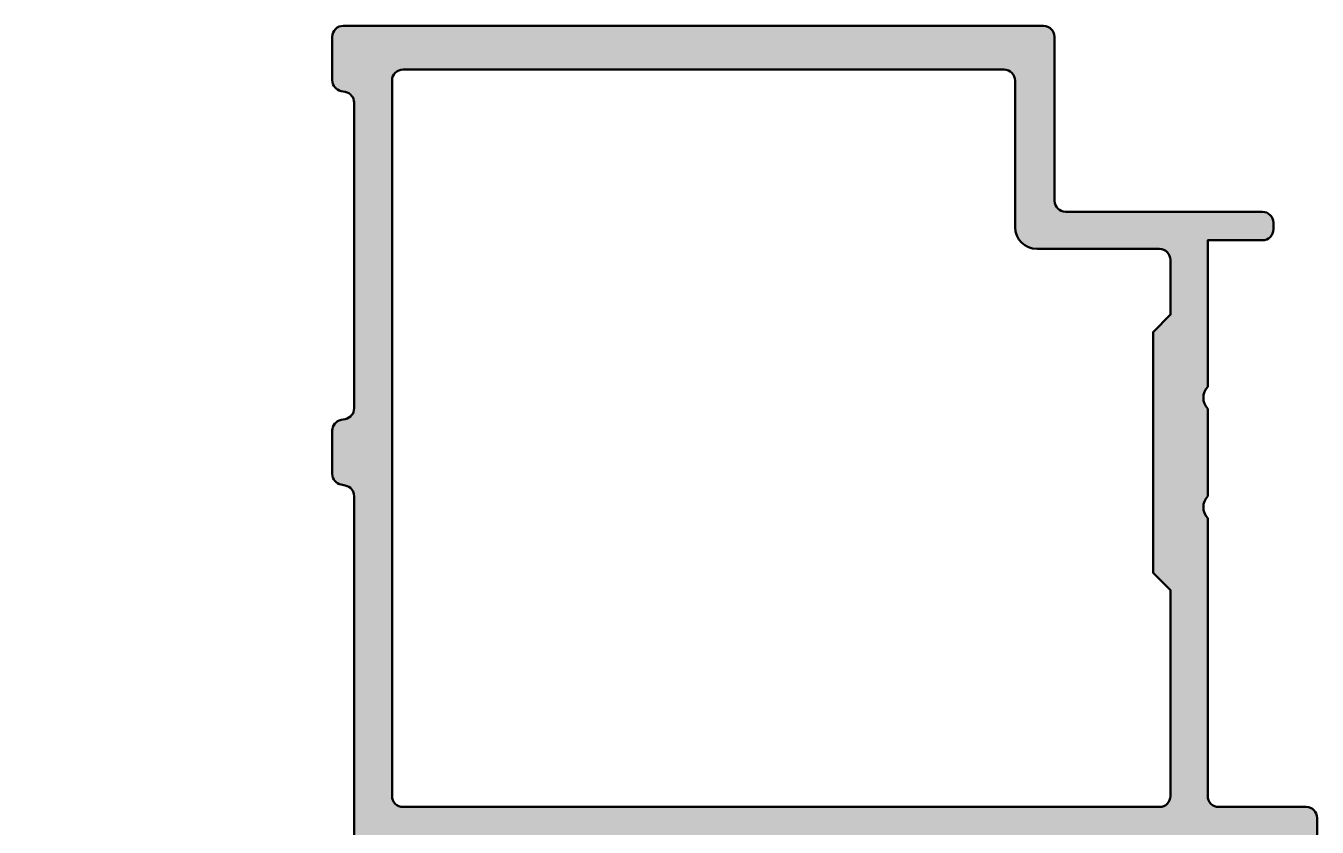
# Model space of a CAD drawing. Extents: x 0 to 77, y 0 to 90.
# Drawn here: x 0.1 to 59.1, y 53.4 to 90 of the extents above; entities that cross this region are included whole.
import ezdxf

# ---------------------------------------------------------------- set-up
doc = ezdxf.new("R2010")
doc.units = 0
doc.layers.add('0S-Alu contour', color=7, linetype='Continuous', lineweight=50)
doc.layers.add('0S-Alu hatch', color=252, linetype='Continuous', lineweight=25)

# ---------------------------------------------------------------- blocks, each defined once
blk = doc.blocks.new('438080__EAB8A43A_E5EA_4B42_A806_507059F08C2A_')
at = {"layer": '0S-Alu hatch'}
h = blk.add_hatch(color=256, dxfattribs=at)
edge = h.paths.add_edge_path()
edge.add_arc((14.57237101104775, 87.51978678155895), 0.5000000000000818, 180, 258.7504882437624)
edge.add_line((14.47483002890507, 87.02939331014775), (14.66991199319043, 86.99059082295322))
edge.add_ellipse((14.57237101104792, 86.50019735154287), major_axis=(-0.4999999999992401, 0), ratio=1, start_angle=180, end_angle=258.7504882437632, ccw=False)
edge.add_line((15.07237101104716, 86.50019735154287), (15.07237101104722, 72.5295880670325))
edge.add_ellipse((14.57237101104768, 72.5295880670325), major_axis=(-0.4999999999995346, 0), ratio=1, start_angle=101.2495117562068, end_angle=180, ccw=False)
edge.add_line((14.66991199318999, 72.0391945956218), (14.47483002890496, 72.00039210842743))
edge.add_arc((14.57237101104729, 71.50999863701658), 0.4999999999996799, 101.2495117562064, 180)
edge.add_line((14.07237101104761, 71.50999863701657), (14.07237101104765, 69.5295880670331))
edge.add_arc((14.57237101104731, 69.52958806703313), 0.499999999999667, 180, 258.7504882436367)
edge.add_line((14.47483002890364, 69.03919459562256), (14.66991199319118, 69.00039210842714))
edge.add_ellipse((14.57237101104749, 68.50999863701654), major_axis=(-0.4999999999996934, 0), ratio=1, start_angle=179.9976988959704, end_angle=258.7504882436355, ccw=False)
edge.add_line((15.07237101064394, 68.50997855609472), (15.07144728778216, 45.50997719310258))
edge.add_ellipse((14.57144728818541, 45.50999727403315), major_axis=(-0.499999999999993, 0), ratio=1, start_angle=89.9999999999992, end_angle=179.9976988948617, ccw=False)
edge.add_line((14.5714472881854, 45.00999727403316), (13.57237101104801, 45.00999727403317))
edge.add_arc((13.57237101104801, 44.50999727403302), 0.5000000000001421, 89.9999999999992, 180)
edge.add_line((13.07237101104786, 44.509997274033), (13.0723710110479, 44.00999727403316))
edge.add_line((13.0723710110479, 44.00999727403316), (14.07237101104764, 44.00999727403305))
edge.add_line((14.07237101104764, 44.00999727403305), (14.07237101104775, 42.50999727403331))
edge.add_ellipse((13.07237101104757, 42.50999727403324), major_axis=(-1.000000000000184, 0), ratio=1, start_angle=89.9999999999983, end_angle=180, ccw=False)
edge.add_line((13.07237101104754, 41.50999727403305), (9.0723710110478, 41.50999727403316))
edge.add_ellipse((9.072371011047826, 42.50999727403312), major_axis=(-0.9999999999999573, 0), ratio=1, start_angle=0, end_angle=89.9999999999983, ccw=False)
edge.add_line((8.07237101104787, 42.50999727403318), (8.072371011047956, 44.00999727403305))
edge.add_line((8.072371011047956, 44.00999727403305), (9.072371011047814, 44.00999727403305))
edge.add_line((9.072371011047814, 44.00999727403305), (9.072371011048103, 44.50999727403277))
edge.add_arc((8.572371011048117, 44.50999727403305), 0.4999999999999858, 0, 90.00000000000081)
edge.add_line((8.57237101104811, 45.00999727403304), (0.5723671963501147, 45.00999727403294))
edge.add_arc((0.5723671963501218, 44.50999727403293), 0.5000000000000071, 90.00000000000081, 180)
edge.add_line((0.0723671963501147, 44.50999727403291), (0.0723671963502071, 42.50999727403323))
edge.add_ellipse((-0.0064692501928327, 42.24247668204012), major_axis=(-0.2788950563274266, 0), ratio=1, start_angle=178.8354106259151, end_angle=253.5801235805082, ccw=False)
edge.add_line((0.2723681963502109, 42.2368082740418), (0.2723681963502074, 41.78321427404141))
edge.add_ellipse((-0.0064998992929617, 41.77755361456468), major_axis=(-0.2789255417371439, 0), ratio=1, start_angle=106.4245945553553, end_angle=181.1628700728195, ccw=False)
edge.add_line((0.0723671963502071, 41.51001027404174), (0.0723671963502106, 39.62999927403323))
edge.add_arc((0.3723671963502042, 39.62999927403323), 0.2999999999999936, 180, 269.9999999999986)
edge.add_line((0.3723671963501971, 39.32999927403324), (1.352341515392986, 39.32999927403324))
edge.add_arc((1.352341515392989, 39.62999927403324), 0.3000000000000043, 269.9999999999993, 360)
edge.add_line((1.652341515392993, 39.62999927403324), (1.65234151539299, 42.38999727403323))
edge.add_ellipse((1.772341515392987, 42.38999727403323), major_axis=(-0.1199999999999974, 0), ratio=1, start_angle=270, end_angle=360, ccw=False)
edge.add_line((1.772341515392987, 42.50999727403324), (6.072367196350207, 42.50999727403323))
edge.add_ellipse((6.072367196350207, 42.00999727403323), major_axis=(-0.5, 0), ratio=1, start_angle=180, end_angle=270, ccw=False)
edge.add_line((6.572367196350207, 42.00999727403323), (6.572367196350207, 41.30999727403323))
edge.add_line((6.572367196350207, 41.30999727403323), (5.190871738727841, 38.91717695100569))
edge.add_arc((5.310486980998508, 38.84811705868154), 0.138119784648302, 150.0000000000014, 275.6225775507937)
edge.add_arc((4.834143955176326, 43.686606135881), 4.999999999999972, 275.6225775507945, 301.7565002298829)
edge.add_ellipse((7.728851117098912, 39.00999727403319), major_axis=(-0.4999999999999789, 0), ratio=1, start_angle=270, end_angle=301.7565002298826, ccw=False)
edge.add_line((7.728851117098912, 39.50999727403317), (16.57117885868404, 39.50999727403315))
edge.add_arc((16.57117885868404, 40.00999727403324), 0.5000000000000924, 270, 359.9973363370521)
edge.add_line((17.07117885814381, 40.0099740291893), (17.07173673653686, 52.01002051887662))
edge.add_ellipse((17.57173673599644, 52.0099972740335), major_axis=(-0.4999999999998933, 0), ratio=1, start_angle=270, end_angle=359.997336337189, ccw=False)
edge.add_line((17.57173673599644, 52.50999727403339), (49.07233667877129, 52.50999727403339))
edge.add_ellipse((49.07233667877128, 52.00999727403303), major_axis=(-0.5000000000003624, 0), ratio=1, start_angle=197.7484163560698, end_angle=269.9999999999992, ccw=False)
edge.add_arc((54.31055991994523, 53.68660613588086), 4.999999999999781, 197.7484163560698, 264.3774224492062)
edge.add_arc((53.83421689412314, 48.84811705868156), 0.1381197846482883, 264.3774224492046, 390.0000000000012)
edge.add_line((53.95383213639379, 48.91717695100571), (52.57233667877143, 51.30999727403327))
edge.add_line((52.57233667877143, 51.30999727403327), (52.57233667877142, 52.00999727403328))
edge.add_ellipse((53.07233667877142, 52.00999727403328), major_axis=(-0.5, 0), ratio=1, start_angle=270, end_angle=360, ccw=False)
edge.add_line((53.07233667877142, 52.50999727403328), (57.37236235972863, 52.50999727403326))
edge.add_ellipse((57.37236235972865, 52.38999727403325), major_axis=(-0.1200000000000045, 0), ratio=1, start_angle=180, end_angle=270.00000000000676, ccw=False)
edge.add_line((57.49236235972865, 52.38999727403325), (57.49236235972865, 49.62999927403328))
edge.add_arc((57.79236235972866, 49.62999927403328), 0.3000000000000114, 180, 270)
edge.add_line((57.79236235972866, 49.32999927403327), (58.77233667877142, 49.32999927403328))
edge.add_arc((58.77233667877142, 49.62999927403329), 0.3000000000000114, 270, 360)
edge.add_line((59.07233667877143, 49.62999927403329), (59.07233667877142, 51.5100102740418))
edge.add_ellipse((59.15120377441461, 51.77755361456473), major_axis=(-0.2789255417371551, 0), ratio=1, start_angle=-1.1628700728286958, end_angle=73.57540544464229, ccw=False)
edge.add_line((58.87233567877142, 51.78321427404151), (58.87233567877142, 52.23680827404178))
edge.add_ellipse((59.15117312531446, 52.24247668204014), major_axis=(-0.2788950563274162, 0), ratio=1, start_angle=-73.5801235805111, end_angle=1.1645893740940778, ccw=False)
edge.add_line((59.07233667877143, 52.50999727403325), (59.07233667877163, 53.80999727403329))
edge.add_arc((58.57233667877157, 53.80999727403336), 0.500000000000057, 0, 90)
edge.add_line((58.57233667877157, 54.30999727403342), (54.57233667877158, 54.30999727403342))
edge.add_ellipse((54.57233667877158, 54.80999727403338), major_axis=(-0.4999999999999574, 0), ratio=1, start_angle=0, end_angle=90, ccw=False)
edge.add_line((54.07233667877163, 54.80999727403338), (54.07233667877163, 67.50999727403328))
edge.add_ellipse((54.59736363276429, 68.00999727403328), major_axis=(-0.7250195186467849, 0), ratio=1, start_angle=-43.601349951590976, end_angle=43.60134995159109, ccw=False)
edge.add_line((54.07233667877163, 68.50999727403328), (54.07233667877163, 72.50996980821301))
edge.add_ellipse((54.59736363276429, 73.00996980821301), major_axis=(-0.7250195186467849, 0), ratio=1, start_angle=-43.601349951590976, end_angle=43.60134995159109, ccw=False)
edge.add_line((54.07233667877163, 73.50996980821301), (54.07233667877163, 80.20999727403333))
edge.add_line((54.07233667877163, 80.20999727403333), (56.57233667877154, 80.20999727403333))
edge.add_arc((56.57233667877154, 80.70999727403343), 0.5000000000000995, 270, 360)
edge.add_line((57.07233667877163, 80.70999727403346), (57.07233667877162, 81.00999727403324))
edge.add_arc((56.57233667877157, 81.00999727403322), 0.500000000000057, 0, 90)
edge.add_line((56.57233667877157, 81.5099972740333), (47.57233667877168, 81.5099972740333))
edge.add_ellipse((47.57233667877168, 82.00999727403332), major_axis=(-0.500000000000057, 0), ratio=1, start_angle=0, end_angle=90.0000000000008, ccw=False)
edge.add_line((47.07233667877162, 82.00999727403332), (47.07233667877162, 89.5099972740332))
edge.add_arc((46.57233667877152, 89.50999727403317), 0.5000000000001031, 0, 89.99999999999837)
edge.add_line((46.57233667877153, 90.00999727403327), (14.57240206368328, 90.0099972749148))
edge.add_arc((14.57240206368328, 89.50996622139864), 0.5000310535161674, 89.99999999999959, 180)
edge.add_line((14.07237101016711, 89.50996622139863), (14.07237101104767, 87.51978678133771))
edge = h.paths.add_edge_path()
edge.add_ellipse((17.30728834266148, 87.5099810485866), major_axis=(-0.5000102576033898, 0), ratio=1, start_angle=270.00001245512476, end_angle=360, ccw=False)
edge.add_line((17.30728823396779, 88.00999130618997), (44.77233657012726, 88.00999727403327))
edge.add_ellipse((44.77233667877158, 87.5099972740332), major_axis=(-0.5000000000000828, 0), ratio=1, start_angle=180, end_angle=270.00001244972145, ccw=False)
edge.add_line((45.27233667877166, 87.50999727403318), (45.27233667877153, 80.80999727403324))
edge.add_arc((46.27233667877148, 80.8099972740333), 0.9999999999999573, 180, 270)
edge.add_line((46.27233667877148, 79.80999727403335), (51.87233667877164, 79.80999727403335))
edge.add_ellipse((51.87233667877164, 79.3099972740333), major_axis=(-0.500000000000057, 0), ratio=1, start_angle=180, end_angle=270, ccw=False)
edge.add_line((52.3723366787717, 79.30999727403326), (52.37233667877158, 76.80999727403321))
edge.add_line((52.37233667877158, 76.80999727403321), (51.57233667877164, 76.0099972740334))
edge.add_line((51.57233667877164, 76.0099972740334), (51.57233667877164, 65.00999727403328))
edge.add_line((51.57233667877164, 65.00999727403328), (52.37233667877158, 64.20999727403323))
edge.add_line((52.37233667877158, 64.20999727403323), (52.37233667877158, 54.80999727403342))
edge.add_ellipse((51.87233667877158, 54.80999727403342), major_axis=(-0.5, 0), ratio=1, start_angle=90, end_angle=180, ccw=False)
edge.add_line((51.87233667877158, 54.30999727403342), (17.30727808763741, 54.30999727403342))
edge.add_ellipse((17.30727808763741, 54.80999727403346), major_axis=(-0.5000000000000356, 0), ratio=1, start_angle=0, end_angle=90, ccw=False)
edge.add_line((16.80727808763738, 54.80999727403344), (16.8072780850581, 87.5099810485866))
at = {"layer": '0S-Alu contour', "color": 7}
for points in [[(46.57233667877153, 90.00999727403327), (14.57240206368328, 90.0099972749148)], [(14.07237101016711, 89.50996622139863), (14.07237101104767, 87.51978678133771)], [(47.07233667877162, 82.00999727403332), (47.07233667877162, 89.5099972740332)], [(17.30728823396779, 88.00999130618997), (44.77233657012726, 88.00999727403327)], [(16.80727808763738, 54.80999727403344), (16.8072780850581, 87.5099810485866)], [(45.27233667877166, 87.50999727403318), (45.27233667877153, 80.80999727403324)], [(14.47483002890507, 87.02939331014775), (14.66991199319043, 86.99059082295322)], [(15.07237101104716, 86.50019735154287), (15.07237101104722, 72.5295880670325)], [(56.57233667877157, 81.5099972740333), (47.57233667877168, 81.5099972740333)], [(57.07233667877163, 80.70999727403346), (57.07233667877162, 81.00999727403324)], [(46.27233667877148, 79.80999727403335), (51.87233667877164, 79.80999727403335)], [(54.07233667877163, 73.50996980821301), (54.07233667877163, 80.20999727403333), (56.57233667877154, 80.20999727403333)], [(52.3723366787717, 79.30999727403326), (52.37233667877158, 76.80999727403321), (51.57233667877164, 76.0099972740334), (51.57233667877164, 65.00999727403328), (52.37233667877158, 64.20999727403323), (52.37233667877158, 54.80999727403342)], [(14.66991199318999, 72.0391945956218), (14.47483002890496, 72.00039210842743)], [(54.07233667877163, 68.50999727403328), (54.07233667877163, 72.50996980821301)], [(14.07237101104761, 71.50999863701657), (14.07237101104765, 69.5295880670331)], [(14.47483002890364, 69.03919459562256), (14.66991199319118, 69.00039210842714)], [(15.07237101064394, 68.50997855609472), (15.07144728778216, 45.50997719310258)], [(54.07233667877163, 54.80999727403338), (54.07233667877163, 67.50999727403328)], [(51.87233667877158, 54.30999727403342), (17.30727808763741, 54.30999727403342)], [(58.57233667877157, 54.30999727403342), (54.57233667877158, 54.30999727403342)], [(59.07233667877143, 52.50999727403325), (59.07233667877163, 53.80999727403329)], [(17.07117885814381, 40.0099740291893), (17.07173673653686, 52.01002051887662)], [(17.57173673599644, 52.50999727403339), (49.07233667877129, 52.50999727403339)], [(53.95383213639379, 48.91717695100571), (52.57233667877143, 51.30999727403327), (52.57233667877142, 52.00999727403328)], [(53.07233667877142, 52.50999727403328), (57.37236235972863, 52.50999727403326)], [(57.49236235972865, 52.38999727403325), (57.49236235972865, 49.62999927403328)], [(58.87233567877142, 51.78321427404151), (58.87233567877142, 52.23680827404178)], [(59.07233667877143, 49.62999927403329), (59.07233667877142, 51.5100102740418)], [(57.79236235972866, 49.32999927403327), (58.77233667877142, 49.32999927403328)], [(8.57237101104811, 45.00999727403304), (0.5723671963501147, 45.00999727403294)], [(14.5714472881854, 45.00999727403316), (13.57237101104801, 45.00999727403317)], [(0.0723671963501147, 44.50999727403291), (0.0723671963502071, 42.50999727403323)], [(8.07237101104787, 42.50999727403318), (8.072371011047956, 44.00999727403305), (9.072371011047814, 44.00999727403305), (9.072371011048103, 44.50999727403277)], [(13.07237101104786, 44.509997274033), (13.0723710110479, 44.00999727403316), (14.07237101104764, 44.00999727403305), (14.07237101104775, 42.50999727403331)], [(1.772341515392987, 42.50999727403324), (6.072367196350207, 42.50999727403323)], [(0.2723681963502109, 42.2368082740418), (0.2723681963502074, 41.78321427404141)], [(1.652341515392993, 39.62999927403324), (1.65234151539299, 42.38999727403323)], [(6.572367196350207, 42.00999727403323), (6.572367196350207, 41.30999727403323), (5.190871738727841, 38.91717695100569)], [(0.0723671963502071, 41.51001027404174), (0.0723671963502106, 39.62999927403323)], [(13.07237101104754, 41.50999727403305), (9.0723710110478, 41.50999727403316)], [(0.3723671963501971, 39.32999927403324), (1.352341515392986, 39.32999927403324)], [(7.728851117098912, 39.50999727403317), (16.57117885868404, 39.50999727403315)]]:
    blk.add_lwpolyline(points, dxfattribs=at)
for centre, radius, start, end in [((14.57240206368328, 89.50996622139864), 0.5000310535161674, 89.99999999999959, 180), ((46.57233667877152, 89.50999727403317), 0.5000000000001031, 0, 89.99999999999837), ((14.57237101104775, 87.51978678155895), 0.5000000000000818, 180, 258.7504882437624), ((56.57233667877157, 81.00999727403322), 0.500000000000057, 0, 90), ((46.27233667877148, 80.8099972740333), 0.9999999999999573, 180, 270), ((56.57233667877154, 80.70999727403343), 0.5000000000000995, 270, 0), ((14.57237101104729, 71.50999863701658), 0.4999999999996799, 101.2495117562064, 180), ((14.57237101104731, 69.52958806703313), 0.499999999999667, 180, 258.7504882436367), ((58.57233667877157, 53.80999727403336), 0.500000000000057, 0, 90), ((54.31055991994523, 53.68660613588086), 4.999999999999781, 197.7484163560698, 264.3774224492062), ((57.79236235972866, 49.62999927403328), 0.3000000000000114, 180, 270), ((58.77233667877142, 49.62999927403329), 0.3000000000000114, 270, 0), ((53.83421689412314, 48.84811705868156), 0.1381197846482883, 264.3774224492046, 30.00000000000119), ((0.5723671963501218, 44.50999727403293), 0.5000000000000071, 90.00000000000081, 180), ((8.572371011048117, 44.50999727403305), 0.4999999999999858, 0, 90.00000000000081), ((13.57237101104801, 44.50999727403302), 0.5000000000001421, 89.9999999999992, 180), ((0.3723671963502042, 39.62999927403323), 0.2999999999999936, 180, 269.9999999999986), ((1.352341515392989, 39.62999927403324), 0.3000000000000043, 269.9999999999993, 0), ((16.57117885868404, 40.00999727403324), 0.5000000000000924, 270, 359.9973363370521), ((4.834143955176326, 43.686606135881), 4.999999999999972, 275.6225775507945, 301.7565002298829), ((5.310486980998508, 38.84811705868154), 0.138119784648302, 150.0000000000014, 275.6225775507937)]:
    blk.add_arc(centre, radius, start, end, dxfattribs=at)
at = {"layer": '0S-Alu contour', "color": 7, "extrusion": (0, 0, -1)}
for centre, radius, start, end in [((-17.30728834266148, 87.5099810485866), 0.5000102576033898, 0, 89.99998754487525), ((-44.77233667877158, 87.5099972740332), 0.5000000000000828, 89.99998755027858, 180), ((-14.57237101104792, 86.50019735154287), 0.4999999999992401, 101.2495117562368, 180), ((-47.57233667877168, 82.00999727403332), 0.500000000000057, 269.9999999999992, 0), ((-51.87233667877164, 79.3099972740333), 0.500000000000057, 90, 180), ((-54.59736363276429, 73.00996980821301), 0.7250195186467849, 316.398650048409, 43.60134995159103), ((-14.57237101104768, 72.5295880670325), 0.4999999999995346, 180, 258.7504882437932), ((-14.57237101104749, 68.50999863701654), 0.4999999999996934, 101.2495117563645, 180.0023011040297), ((-54.59736363276429, 68.00999727403328), 0.7250195186467849, 316.398650048409, 43.60134995159103), ((-17.30727808763741, 54.80999727403346), 0.5000000000000356, 270, 0), ((-51.87233667877158, 54.80999727403342), 0.5, 180, 270), ((-54.57233667877158, 54.80999727403338), 0.4999999999999574, 270, 0), ((-17.57173673599644, 52.0099972740335), 0.4999999999998933, 0.0026636628110241, 90), ((-49.07233667877128, 52.00999727403303), 0.5000000000003624, 90.00000000000081, 162.2515836439302), ((-53.07233667877142, 52.00999727403328), 0.5, 0, 90), ((-57.37236235972865, 52.38999727403325), 0.1200000000000045, 89.99999999999324, 180), ((-59.15117312531446, 52.24247668204014), 0.2788950563274162, 358.8354106259059, 73.58012358051123), ((-59.15120377441461, 51.77755361456473), 0.2789255417371551, 286.4245945553577, 1.162870072828551), ((-14.57144728818541, 45.50999727403315), 0.499999999999993, 180.0023011051384, 270.0000000000008), ((0.0064692501928327, 42.24247668204012), 0.2788950563274266, 106.4198764194918, 181.164589374085), ((-1.772341515392987, 42.38999727403323), 0.1199999999999974, 0, 90), ((-6.072367196350207, 42.00999727403323), 0.5, 90, 180), ((-9.072371011047826, 42.50999727403312), 0.9999999999999573, 270.0000000000017, 0), ((-13.07237101104757, 42.50999727403324), 1.000000000000184, 180, 270.0000000000017), ((0.0064998992929617, 41.77755361456468), 0.2789255417371439, 178.8371299271805, 253.5754054446447), ((-7.728851117098912, 39.00999727403319), 0.4999999999999789, 58.24349977011742, 90)]:
    blk.add_arc(centre, radius, start, end, dxfattribs=at)
blk = doc.blocks.new('439040__9945DE89_0D5F_42B5_9BAB_B296E29AE02A_')
at = {"layer": '0S-Alu contour', "color": 7}
blk.add_blockref('438080__EAB8A43A_E5EA_4B42_A806_507059F08C2A_', (0, 0), dxfattribs=at)

msp = doc.modelspace()

# ---------------------------------------------------------------- block references
at = {"layer": '0S-Alu contour', "color": 7}
msp.add_blockref('439040__9945DE89_0D5F_42B5_9BAB_B296E29AE02A_', (0, 0), dxfattribs=at)

doc.saveas('drawing.dxf')
